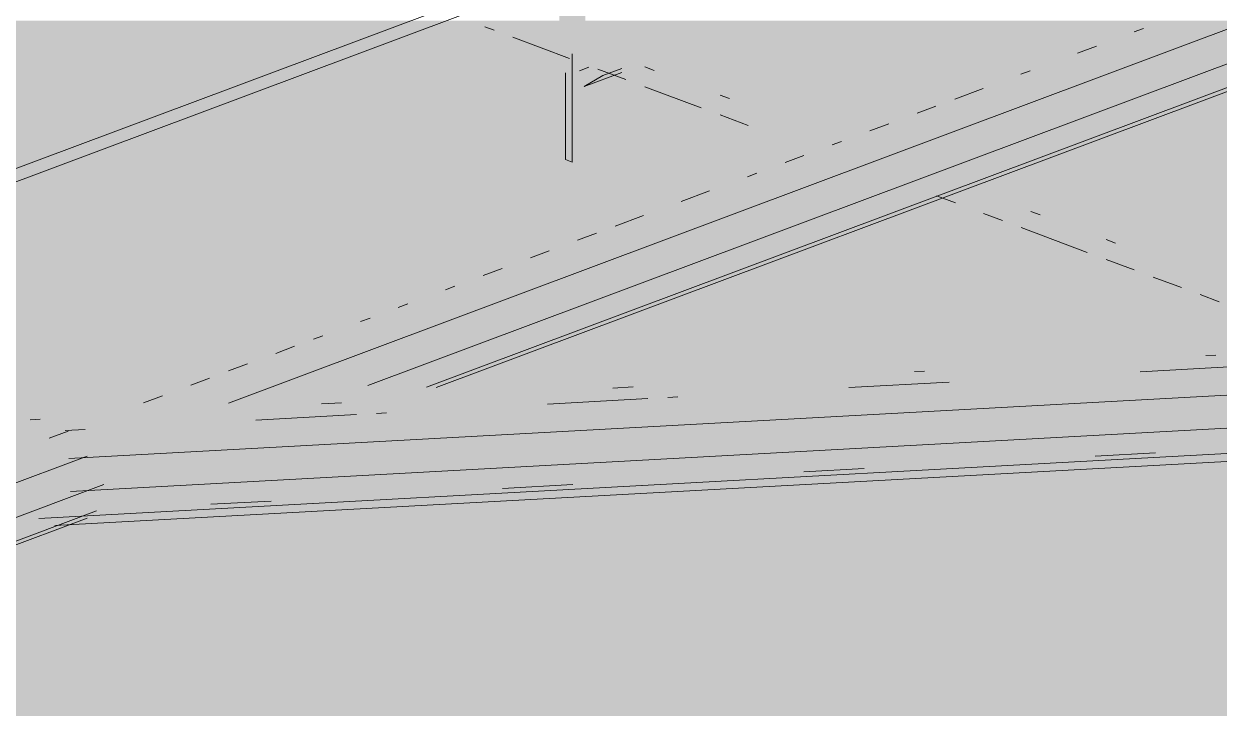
# Paper-space layout '03 3D Building and Roof' of a CAD drawing. Header units: millimetres. Extents: x 5 to 415, y 5 to 292.
# Drawn here: x 88.02 to 95.91, y 69.91 to 74.44 of the extents above; entities that cross this region are included whole.
import ezdxf

# ---------------------------------------------------------------- set-up
doc = ezdxf.new("R2010")
doc.units = ezdxf.units.MM
doc.layers.add('EXISTING', color=7, linetype='Continuous')
doc.layers.add('IMAGES', color=7, linetype='Continuous')

# ---------------------------------------------------------------- blocks, each defined once
blk = doc.blocks.new('SHEET_03')
at = {"layer": 'EXISTING', "color": 250, "lineweight": 9}
for p, q in [((89.3686, 71.9295), (101.2064, 76.364)), ((101.5034, 76.2468), (90.2886, 72.0457)), ((90.677, 72.0343), (101.5179, 76.0954)), ((90.7389, 72.0321), (101.3929, 76.0231)), ((83.0126, 71.6253), (92.11, 75.0332)), ((83.1995, 71.6079), (92.11, 74.9458)), ((91.1227, 74.3936), (91.0605, 74.4169)), ((95.3494, 74.3827), (95.4117, 74.406)), ((91.6201, 74.2073), (91.247, 74.3471)), ((94.9756, 74.2426), (95.1002, 74.2893)), ((91.639, 74.2385), (91.639, 73.5228)), ((91.6867, 74.1265), (91.7492, 74.1499)), ((91.9932, 74.0676), (91.8066, 74.1374)), ((91.8412, 74.0941), (91.9662, 74.1409)), ((92.1175, 74.1521), (92.1797, 74.1288)), ((91.5946, 73.5394), (91.5946, 74.112)), ((91.7162, 74.0218), (91.9662, 74.1155)), ((91.7162, 74.0218), (91.8412, 74.0941)), ((94.6018, 74.1026), (94.6641, 74.1259)), ((92.4906, 73.8812), (92.1175, 74.021)), ((94.1656, 73.9392), (94.3526, 74.0092)), ((92.6149, 73.9657), (92.6771, 73.9424)), ((93.9164, 73.8458), (94.041, 73.8925)), ((92.8015, 73.7648), (92.6149, 73.8346)), ((93.6049, 73.7291), (93.7295, 73.7758)), ((93.3557, 73.6358), (93.418, 73.6591)), ((91.639, 73.5228), (91.5946, 73.5394)), ((93.0442, 73.5191), (93.1688, 73.5658)), ((92.795, 73.4257), (92.8573, 73.4491)), ((92.3588, 73.2624), (92.5457, 73.3324)), ((94.1694, 73.2523), (94.045, 73.2989)), ((94.4803, 73.1359), (94.3559, 73.1824)), ((94.6668, 73.1971), (94.729, 73.1738)), ((91.9227, 73.099), (92.1096, 73.169)), ((91.6735, 73.0056), (91.7981, 73.0523)), ((95.0399, 72.9262), (94.6046, 73.0893)), ((95.1642, 73.0108), (95.2264, 72.9875)), ((91.362, 72.8889), (91.4866, 72.9356)), ((95.3508, 72.8098), (95.1642, 72.8797)), ((91.0504, 72.7722), (91.175, 72.8189)), ((88.314, 71.5645), (109.7508, 72.7363)), ((95.6616, 72.6933), (95.4751, 72.7632)), ((90.8012, 72.6789), (90.8635, 72.7022)), ((95.9104, 72.6001), (95.786, 72.6467)), ((90.4897, 72.5622), (90.552, 72.5855)), ((109.2296, 72.4896), (88.3238, 71.3468)), ((90.2405, 72.4688), (90.3028, 72.4921)), ((89.929, 72.3521), (89.9913, 72.3754)), ((88.1149, 71.1682), (108.7553, 72.2965)), ((89.6797, 72.2587), (89.8043, 72.3054)), ((95.8229, 72.2436), (95.8892, 72.2472)), ((88.2221, 71.122), (108.3979, 72.2249)), ((89.3682, 72.1421), (89.4928, 72.1887)), ((95.3898, 72.1372), (96.0535, 72.1735)), ((89.119, 72.0487), (89.2436, 72.0954)), ((93.8982, 72.1384), (93.9646, 72.142)), ((91.9072, 72.0296), (92.0399, 72.0368)), ((93.4652, 72.032), (94.1288, 72.0683)), ((88.8075, 71.932), (88.9321, 71.9787)), ((89.9825, 71.9244), (90.1152, 71.9316)), ((91.4741, 71.9232), (92.1378, 71.9595)), ((92.2705, 71.9667), (92.3369, 71.9703)), ((89.5495, 71.818), (90.2131, 71.8543)), ((90.3459, 71.8615), (90.4122, 71.8651)), ((88.0578, 71.8191), (88.1242, 71.8228)), ((88.1844, 71.6986), (88.309, 71.7453)), ((88.2885, 71.749), (88.4212, 71.7563)), ((95.0928, 71.5803), (95.491, 71.602)), ((75.8486, 66.8648), (88.434, 71.5794)), ((93.1681, 71.475), (93.5664, 71.4968)), ((88.5441, 71.3922), (75.8963, 66.6542)), ((91.1771, 71.3662), (91.6417, 71.3916)), ((75.8486, 66.4795), (88.4963, 71.2174)), ((89.2524, 71.261), (89.6507, 71.2828)), ((75.7236, 66.4072), (88.4337, 71.1685))]:
    blk.add_line(p, q, dxfattribs=at)
at = {"layer": 'IMAGES', "color": 7}
for points in [[(91.5537, 74.2857), (91.7251, 74.2857), (91.5537, 74.6286), (91.7251, 74.6286)], [(87.9551, 74.2857), (88.1265, 74.2857), (87.9551, 74.4571), (88.1265, 74.4571)], [(88.1265, 74.2857), (88.2978, 74.2857), (88.1265, 74.4571), (88.2978, 74.4571)], [(88.2978, 74.2857), (88.4692, 74.2857), (88.2978, 74.4571), (88.4692, 74.4571)], [(88.4692, 74.2857), (89.6687, 74.2857), (88.4692, 74.4571), (89.6687, 74.4571)], [(89.6687, 74.2857), (89.8401, 74.2857), (89.6687, 74.4571), (89.8401, 74.4571)], [(89.8401, 74.2857), (90.0115, 74.2857), (89.8401, 74.4571), (90.0115, 74.4571)], [(90.0115, 74.2857), (90.1828, 74.2857), (90.0115, 74.4571), (90.1828, 74.4571)], [(90.1828, 74.2857), (90.3542, 74.2857), (90.1828, 74.4571), (90.3542, 74.4571)], [(90.3542, 74.1143), (90.5255, 74.1143), (90.3542, 74.4571), (90.5255, 74.4571)], [(90.5255, 74.2857), (90.8683, 74.2857), (90.5255, 74.4571), (90.8683, 74.4571)], [(90.8683, 74.2857), (91.0396, 74.2857), (90.8683, 74.4571), (91.0396, 74.4571)], [(91.0396, 74.2857), (91.5537, 74.2857), (91.0396, 74.4571), (91.5537, 74.4571)], [(91.7251, 74.2857), (91.8964, 74.2857), (91.7251, 74.4571), (91.8964, 74.4571)], [(91.8964, 74.2857), (92.2392, 74.2857), (91.8964, 74.4571), (92.2392, 74.4571)], [(92.2392, 74.2857), (92.5819, 74.2857), (92.2392, 74.4571), (92.5819, 74.4571)], [(92.5819, 74.2857), (92.7533, 74.2857), (92.5819, 74.4571), (92.7533, 74.4571)], [(92.7533, 74.2857), (92.9246, 74.2857), (92.7533, 74.4571), (92.9246, 74.4571)], [(92.9246, 74.2857), (94.4669, 74.2857), (92.9246, 74.4571), (94.4669, 74.4571)], [(94.4669, 74.2857), (94.8096, 74.2857), (94.4669, 74.4571), (94.8096, 74.4571)], [(94.8096, 74.2857), (94.981, 74.2857), (94.8096, 74.4571), (94.981, 74.4571)], [(94.981, 74.2857), (95.1523, 74.2857), (94.981, 74.4571), (95.1523, 74.4571)], [(95.1523, 74.2857), (95.3237, 74.2857), (95.1523, 74.4571), (95.3237, 74.4571)], [(95.3237, 74.2857), (95.8378, 74.2857), (95.3237, 74.4571), (95.8378, 74.4571)], [(95.8378, 74.2857), (96.1805, 74.2857), (95.8378, 74.4571), (96.1805, 74.4571)], [(87.9551, 74.1143), (88.1265, 74.1143), (87.9551, 74.2857), (88.1265, 74.2857)], [(88.1265, 74.1143), (88.2978, 74.1143), (88.1265, 74.2857), (88.2978, 74.2857)], [(88.2978, 74.1143), (88.4692, 74.1143), (88.2978, 74.2857), (88.4692, 74.2857)], [(88.4692, 74.1143), (89.1546, 74.1143), (88.4692, 74.2857), (89.1546, 74.2857)], [(89.1546, 74.1143), (89.326, 74.1143), (89.1546, 74.2857), (89.326, 74.2857)], [(89.326, 74.1143), (89.4974, 74.1143), (89.326, 74.2857), (89.4974, 74.2857)], [(89.4974, 74.1143), (89.6687, 74.1143), (89.4974, 74.2857), (89.6687, 74.2857)], [(89.6687, 74.1143), (89.8401, 74.1143), (89.6687, 74.2857), (89.8401, 74.2857)], [(89.8401, 74.1143), (90.0115, 74.1143), (89.8401, 74.2857), (90.0115, 74.2857)], [(90.0115, 74.1143), (90.3542, 74.1143), (90.0115, 74.2857), (90.3542, 74.2857)], [(90.5255, 74.1143), (90.6969, 74.1143), (90.5255, 74.2857), (90.6969, 74.2857)], [(90.6969, 74.1143), (91.0396, 74.1143), (90.6969, 74.2857), (91.0396, 74.2857)], [(91.0396, 74.1143), (91.211, 74.1143), (91.0396, 74.2857), (91.211, 74.2857)], [(91.211, 74.1143), (91.7251, 74.1143), (91.211, 74.2857), (91.7251, 74.2857)], [(91.7251, 74.1143), (91.8964, 74.1143), (91.7251, 74.2857), (91.8964, 74.2857)], [(91.8964, 74.1143), (92.0678, 74.1143), (91.8964, 74.2857), (92.0678, 74.2857)], [(92.0678, 74.1143), (92.2392, 74.1143), (92.0678, 74.2857), (92.2392, 74.2857)], [(92.2392, 74.1143), (92.4105, 74.1143), (92.2392, 74.2857), (92.4105, 74.2857)], [(92.4105, 74.1143), (92.5819, 74.1143), (92.4105, 74.2857), (92.5819, 74.2857)], [(92.5819, 74.1143), (92.7533, 74.1143), (92.5819, 74.2857), (92.7533, 74.2857)], [(92.7533, 74.1143), (93.096, 74.1143), (92.7533, 74.2857), (93.096, 74.2857)], [(93.096, 74.1143), (93.2674, 74.1143), (93.096, 74.2857), (93.2674, 74.2857)], [(93.2674, 74.1143), (93.6101, 74.1143), (93.2674, 74.2857), (93.6101, 74.2857)], [(93.6101, 74.1143), (93.9528, 74.1143), (93.6101, 74.2857), (93.9528, 74.2857)], [(93.9528, 74.1143), (94.1242, 74.1143), (93.9528, 74.2857), (94.1242, 74.2857)], [(94.1242, 74.1143), (94.4669, 74.1143), (94.1242, 74.2857), (94.4669, 74.2857)], [(94.4669, 74.1143), (94.6383, 74.1143), (94.4669, 74.2857), (94.6383, 74.2857)], [(94.6383, 74.1143), (94.8096, 74.1143), (94.6383, 74.2857), (94.8096, 74.2857)], [(94.8096, 74.1143), (94.981, 74.1143), (94.8096, 74.2857), (94.981, 74.2857)], [(94.981, 74.1143), (95.1523, 74.1143), (94.981, 74.2857), (95.1523, 74.2857)], [(95.1523, 74.1143), (95.3237, 74.1143), (95.1523, 74.2857), (95.3237, 74.2857)], [(95.3237, 74.1143), (95.4951, 74.1143), (95.3237, 74.2857), (95.4951, 74.2857)], [(95.4951, 74.1143), (95.6664, 74.1143), (95.4951, 74.2857), (95.6664, 74.2857)], [(95.6664, 74.1143), (96.1805, 74.1143), (95.6664, 74.2857), (96.1805, 74.2857)], [(87.9551, 73.9429), (88.8119, 73.9429), (87.9551, 74.1143), (88.8119, 74.1143)], [(88.8119, 73.9429), (88.9833, 73.9429), (88.8119, 74.1143), (88.9833, 74.1143)], [(88.9833, 73.9429), (89.1546, 73.9429), (88.9833, 74.1143), (89.1546, 74.1143)], [(89.1546, 73.9429), (89.326, 73.9429), (89.1546, 74.1143), (89.326, 74.1143)], [(89.326, 73.9429), (89.4974, 73.9429), (89.326, 74.1143), (89.4974, 74.1143)], [(89.4974, 73.9429), (90.0115, 73.9429), (89.4974, 74.1143), (90.0115, 74.1143)], [(90.0115, 73.9429), (90.1828, 73.9429), (90.0115, 74.1143), (90.1828, 74.1143)], [(90.1828, 73.9429), (90.3542, 73.9429), (90.1828, 74.1143), (90.3542, 74.1143)], [(90.3542, 73.9429), (90.6969, 73.9429), (90.3542, 74.1143), (90.6969, 74.1143)], [(90.6969, 73.9429), (91.211, 73.9429), (90.6969, 74.1143), (91.211, 74.1143)], [(91.211, 73.9429), (91.5537, 73.9429), (91.211, 74.1143), (91.5537, 74.1143)], [(91.5537, 73.6), (91.7251, 73.6), (91.5537, 74.1143), (91.7251, 74.1143)], [(91.7251, 73.9429), (91.8964, 73.9429), (91.7251, 74.1143), (91.8964, 74.1143)], [(91.8964, 73.9429), (92.4105, 73.9429), (91.8964, 74.1143), (92.4105, 74.1143)], [(92.4105, 73.9429), (92.5819, 73.9429), (92.4105, 74.1143), (92.5819, 74.1143)], [(92.5819, 73.9429), (92.7533, 73.9429), (92.5819, 74.1143), (92.7533, 74.1143)], [(92.7533, 73.9429), (92.9246, 73.9429), (92.7533, 74.1143), (92.9246, 74.1143)], [(92.9246, 73.9429), (93.096, 73.9429), (92.9246, 74.1143), (93.096, 74.1143)], [(93.096, 73.9429), (93.4387, 73.9429), (93.096, 74.1143), (93.4387, 74.1143)], [(93.4387, 73.9429), (93.6101, 73.9429), (93.4387, 74.1143), (93.6101, 74.1143)], [(93.6101, 73.9429), (93.7814, 73.9429), (93.6101, 74.1143), (93.7814, 74.1143)], [(93.7814, 73.9429), (93.9528, 73.9429), (93.7814, 74.1143), (93.9528, 74.1143)], [(93.9528, 73.9429), (94.1242, 73.9429), (93.9528, 74.1143), (94.1242, 74.1143)], [(94.1242, 73.9429), (94.2955, 73.9429), (94.1242, 74.1143), (94.2955, 74.1143)], [(94.2955, 73.9429), (94.4669, 73.9429), (94.2955, 74.1143), (94.4669, 74.1143)], [(94.4669, 73.9429), (94.6383, 73.9429), (94.4669, 74.1143), (94.6383, 74.1143)], [(94.6383, 73.7714), (94.8096, 73.7714), (94.6383, 74.1143), (94.8096, 74.1143)], [(94.8096, 73.7714), (94.981, 73.7714), (94.8096, 74.1143), (94.981, 74.1143)], [(94.981, 73.9429), (95.1523, 73.9429), (94.981, 74.1143), (95.1523, 74.1143)], [(95.1523, 73.9429), (95.4951, 73.9429), (95.1523, 74.1143), (95.4951, 74.1143)], [(95.4951, 73.9429), (95.6664, 73.9429), (95.4951, 74.1143), (95.6664, 74.1143)], [(95.6664, 73.9429), (95.8378, 73.9429), (95.6664, 74.1143), (95.8378, 74.1143)], [(95.8378, 73.9429), (96.1805, 73.9429), (95.8378, 74.1143), (96.1805, 74.1143)], [(87.441, 73.7714), (88.2978, 73.7714), (87.441, 73.9429), (88.2978, 73.9429)], [(88.2978, 73.7714), (88.4692, 73.7714), (88.2978, 73.9429), (88.4692, 73.9429)], [(88.4692, 73.7714), (88.6405, 73.7714), (88.4692, 73.9429), (88.6405, 73.9429)], [(88.6405, 73.7714), (88.8119, 73.7714), (88.6405, 73.9429), (88.8119, 73.9429)], [(88.8119, 73.7714), (88.9833, 73.7714), (88.8119, 73.9429), (88.9833, 73.9429)], [(88.9833, 73.7714), (89.326, 73.7714), (88.9833, 73.9429), (89.326, 73.9429)], [(89.326, 73.7714), (89.4974, 73.7714), (89.326, 73.9429), (89.4974, 73.9429)], [(89.4974, 73.7714), (89.8401, 73.7714), (89.4974, 73.9429), (89.8401, 73.9429)], [(89.8401, 73.7714), (90.3542, 73.7714), (89.8401, 73.9429), (90.3542, 73.9429)], [(90.3542, 73.7714), (91.3824, 73.7714), (90.3542, 73.9429), (91.3824, 73.9429)], [(91.3824, 73.4286), (91.5537, 73.4286), (91.3824, 73.9429), (91.5537, 73.9429)], [(91.7251, 73.7714), (91.8964, 73.7714), (91.7251, 73.9429), (91.8964, 73.9429)], [(91.8964, 73.7714), (92.0678, 73.7714), (91.8964, 73.9429), (92.0678, 73.9429)], [(92.0678, 73.7714), (92.2392, 73.7714), (92.0678, 73.9429), (92.2392, 73.9429)], [(92.2392, 73.7714), (92.4105, 73.7714), (92.2392, 73.9429), (92.4105, 73.9429)], [(92.4105, 73.7714), (92.7533, 73.7714), (92.4105, 73.9429), (92.7533, 73.9429)], [(92.7533, 73.7714), (92.9246, 73.7714), (92.7533, 73.9429), (92.9246, 73.9429)], [(92.9246, 73.7714), (93.096, 73.7714), (92.9246, 73.9429), (93.096, 73.9429)], [(93.096, 73.7714), (93.2674, 73.7714), (93.096, 73.9429), (93.2674, 73.9429)], [(93.2674, 73.7714), (93.4387, 73.7714), (93.2674, 73.9429), (93.4387, 73.9429)], [(93.4387, 73.7714), (93.6101, 73.7714), (93.4387, 73.9429), (93.6101, 73.9429)], [(93.6101, 73.7714), (93.7814, 73.7714), (93.6101, 73.9429), (93.7814, 73.9429)], [(93.7814, 73.7714), (93.9528, 73.7714), (93.7814, 73.9429), (93.9528, 73.9429)], [(93.9528, 73.7714), (94.6383, 73.7714), (93.9528, 73.9429), (94.6383, 73.9429)], [(94.981, 73.7714), (95.4951, 73.7714), (94.981, 73.9429), (95.4951, 73.9429)], [(95.4951, 73.7714), (95.8378, 73.7714), (95.4951, 73.9429), (95.8378, 73.9429)], [(95.8378, 73.7714), (96.0092, 73.7714), (95.8378, 73.9429), (96.0092, 73.9429)], [(87.7837, 73.6), (88.1265, 73.6), (87.7837, 73.7714), (88.1265, 73.7714)], [(88.1265, 73.6), (88.2978, 73.6), (88.1265, 73.7714), (88.2978, 73.7714)], [(88.2978, 73.6), (88.4692, 73.6), (88.2978, 73.7714), (88.4692, 73.7714)], [(88.4692, 73.6), (88.6405, 73.6), (88.4692, 73.7714), (88.6405, 73.7714)], [(88.6405, 73.6), (88.8119, 73.6), (88.6405, 73.7714), (88.8119, 73.7714)], [(88.8119, 73.6), (89.1546, 73.6), (88.8119, 73.7714), (89.1546, 73.7714)], [(89.1546, 73.6), (89.326, 73.6), (89.1546, 73.7714), (89.326, 73.7714)], [(89.326, 73.6), (89.4974, 73.6), (89.326, 73.7714), (89.4974, 73.7714)], [(89.4974, 73.6), (89.8401, 73.6), (89.4974, 73.7714), (89.8401, 73.7714)], [(89.8401, 73.6), (91.3824, 73.6), (89.8401, 73.7714), (91.3824, 73.7714)], [(91.7251, 73.6), (91.8964, 73.6), (91.7251, 73.7714), (91.8964, 73.7714)], [(91.8964, 73.6), (92.0678, 73.6), (91.8964, 73.7714), (92.0678, 73.7714)], [(92.0678, 73.6), (92.2392, 73.6), (92.0678, 73.7714), (92.2392, 73.7714)], [(92.2392, 73.6), (92.4105, 73.6), (92.2392, 73.7714), (92.4105, 73.7714)], [(92.4105, 73.6), (92.5819, 73.6), (92.4105, 73.7714), (92.5819, 73.7714)], [(92.5819, 73.6), (92.7533, 73.6), (92.5819, 73.7714), (92.7533, 73.7714)], [(92.7533, 73.6), (93.096, 73.6), (92.7533, 73.7714), (93.096, 73.7714)], [(93.096, 73.6), (93.2674, 73.6), (93.096, 73.7714), (93.2674, 73.7714)], [(93.2674, 73.4286), (93.4387, 73.4286), (93.2674, 73.7714), (93.4387, 73.7714)], [(93.4387, 73.4286), (93.6101, 73.4286), (93.4387, 73.7714), (93.6101, 73.7714)], [(93.6101, 73.4286), (93.7814, 73.4286), (93.6101, 73.7714), (93.7814, 73.7714)], [(93.7814, 73.6), (93.9528, 73.6), (93.7814, 73.7714), (93.9528, 73.7714)], [(93.9528, 73.6), (94.2955, 73.6), (93.9528, 73.7714), (94.2955, 73.7714)], [(94.2955, 73.6), (94.6383, 73.6), (94.2955, 73.7714), (94.6383, 73.7714)], [(94.6383, 73.6), (94.8096, 73.6), (94.6383, 73.7714), (94.8096, 73.7714)], [(94.8096, 73.6), (94.981, 73.6), (94.8096, 73.7714), (94.981, 73.7714)], [(94.981, 73.6), (95.3237, 73.6), (94.981, 73.7714), (95.3237, 73.7714)], [(95.3237, 73.6), (95.4951, 73.6), (95.3237, 73.7714), (95.4951, 73.7714)], [(95.4951, 73.6), (95.6664, 73.6), (95.4951, 73.7714), (95.6664, 73.7714)], [(95.6664, 73.6), (95.8378, 73.6), (95.6664, 73.7714), (95.8378, 73.7714)], [(95.8378, 73.6), (96.1805, 73.6), (95.8378, 73.7714), (96.1805, 73.7714)], [(87.9551, 73.4286), (88.1265, 73.4286), (87.9551, 73.6), (88.1265, 73.6)], [(88.1265, 73.4286), (88.6405, 73.4286), (88.1265, 73.6), (88.6405, 73.6)], [(88.6405, 73.4286), (88.8119, 73.4286), (88.6405, 73.6), (88.8119, 73.6)], [(88.8119, 73.4286), (88.9833, 73.4286), (88.8119, 73.6), (88.9833, 73.6)], [(88.9833, 73.4286), (89.1546, 73.4286), (88.9833, 73.6), (89.1546, 73.6)], [(89.1546, 73.4286), (90.8683, 73.4286), (89.1546, 73.6), (90.8683, 73.6)], [(90.8683, 73.4286), (91.0396, 73.4286), (90.8683, 73.6), (91.0396, 73.6)], [(91.0396, 73.4286), (91.3824, 73.4286), (91.0396, 73.6), (91.3824, 73.6)], [(91.5537, 73.4286), (91.7251, 73.4286), (91.5537, 73.6), (91.7251, 73.6)], [(91.7251, 73.4286), (92.0678, 73.4286), (91.7251, 73.6), (92.0678, 73.6)], [(92.0678, 73.4286), (92.2392, 73.4286), (92.0678, 73.6), (92.2392, 73.6)], [(92.2392, 73.4286), (92.4105, 73.4286), (92.2392, 73.6), (92.4105, 73.6)], [(92.4105, 73.4286), (92.5819, 73.4286), (92.4105, 73.6), (92.5819, 73.6)], [(92.5819, 73.4286), (92.7533, 73.4286), (92.5819, 73.6), (92.7533, 73.6)], [(92.7533, 73.4286), (92.9246, 73.4286), (92.7533, 73.6), (92.9246, 73.6)], [(92.9246, 73.4286), (93.2674, 73.4286), (92.9246, 73.6), (93.2674, 73.6)], [(93.7814, 73.4286), (93.9528, 73.4286), (93.7814, 73.6), (93.9528, 73.6)], [(93.9528, 73.4286), (94.1242, 73.4286), (93.9528, 73.6), (94.1242, 73.6)], [(94.1242, 73.4286), (94.4669, 73.4286), (94.1242, 73.6), (94.4669, 73.6)], [(94.4669, 73.4286), (94.8096, 73.4286), (94.4669, 73.6), (94.8096, 73.6)], [(94.8096, 73.4286), (95.1523, 73.4286), (94.8096, 73.6), (95.1523, 73.6)], [(95.1523, 73.4286), (95.3237, 73.4286), (95.1523, 73.6), (95.3237, 73.6)], [(95.3237, 73.4286), (95.4951, 73.4286), (95.3237, 73.6), (95.4951, 73.6)], [(95.4951, 73.4286), (95.6664, 73.4286), (95.4951, 73.6), (95.6664, 73.6)], [(95.6664, 73.4286), (95.8378, 73.4286), (95.6664, 73.6), (95.8378, 73.6)], [(95.8378, 73.4286), (96.6946, 73.4286), (95.8378, 73.6), (96.6946, 73.6)], [(87.7837, 73.2571), (88.1265, 73.2571), (87.7837, 73.4286), (88.1265, 73.4286)], [(88.1265, 73.2571), (88.2978, 73.2571), (88.1265, 73.4286), (88.2978, 73.4286)], [(88.2978, 73.2571), (88.4692, 73.2571), (88.2978, 73.4286), (88.4692, 73.4286)], [(88.4692, 73.2571), (88.8119, 73.2571), (88.4692, 73.4286), (88.8119, 73.4286)], [(88.8119, 73.2571), (90.3542, 73.2571), (88.8119, 73.4286), (90.3542, 73.4286)], [(90.3542, 73.2571), (90.5255, 73.2571), (90.3542, 73.4286), (90.5255, 73.4286)], [(90.5255, 73.2571), (90.6969, 73.2571), (90.5255, 73.4286), (90.6969, 73.4286)], [(90.6969, 73.2571), (90.8683, 73.2571), (90.6969, 73.4286), (90.8683, 73.4286)], [(90.8683, 73.2571), (91.211, 73.2571), (90.8683, 73.4286), (91.211, 73.4286)], [(91.211, 73.2571), (91.3824, 73.2571), (91.211, 73.4286), (91.3824, 73.4286)], [(91.3824, 73.2571), (91.5537, 73.2571), (91.3824, 73.4286), (91.5537, 73.4286)], [(91.5537, 73.2571), (91.7251, 73.2571), (91.5537, 73.4286), (91.7251, 73.4286)], [(91.7251, 73.2571), (91.8964, 73.2571), (91.7251, 73.4286), (91.8964, 73.4286)], [(91.8964, 73.2571), (92.0678, 73.2571), (91.8964, 73.4286), (92.0678, 73.4286)], [(92.0678, 73.2571), (92.4105, 73.2571), (92.0678, 73.4286), (92.4105, 73.4286)], [(92.4105, 73.2571), (92.5819, 73.2571), (92.4105, 73.4286), (92.5819, 73.4286)], [(92.5819, 73.2571), (92.9246, 73.2571), (92.5819, 73.4286), (92.9246, 73.4286)], [(92.9246, 73.2571), (93.096, 73.2571), (92.9246, 73.4286), (93.096, 73.4286)], [(93.096, 73.2571), (93.2674, 73.2571), (93.096, 73.4286), (93.2674, 73.4286)], [(93.2674, 73.2571), (93.4387, 73.2571), (93.2674, 73.4286), (93.4387, 73.4286)], [(93.4387, 73.2571), (93.9528, 73.2571), (93.4387, 73.4286), (93.9528, 73.4286)], [(93.9528, 73.2571), (94.4669, 73.2571), (93.9528, 73.4286), (94.4669, 73.4286)], [(94.4669, 73.2571), (94.8096, 73.2571), (94.4669, 73.4286), (94.8096, 73.4286)], [(94.8096, 73.2571), (95.1523, 73.2571), (94.8096, 73.4286), (95.1523, 73.4286)], [(95.1523, 73.2571), (95.3237, 73.2571), (95.1523, 73.4286), (95.3237, 73.4286)], [(95.3237, 73.2571), (95.4951, 73.2571), (95.3237, 73.4286), (95.4951, 73.4286)], [(95.4951, 73.2571), (95.6664, 73.2571), (95.4951, 73.4286), (95.6664, 73.4286)], [(95.6664, 73.2571), (96.6946, 73.2571), (95.6664, 73.4286), (96.6946, 73.4286)], [(87.7837, 73.0857), (88.1265, 73.0857), (87.7837, 73.2571), (88.1265, 73.2571)], [(88.1265, 73.0857), (88.2978, 73.0857), (88.1265, 73.2571), (88.2978, 73.2571)], [(88.2978, 73.0857), (90.0115, 73.0857), (88.2978, 73.2571), (90.0115, 73.2571)], [(90.0115, 73.0857), (90.1828, 73.0857), (90.0115, 73.2571), (90.1828, 73.2571)], [(90.1828, 73.0857), (90.3542, 73.0857), (90.1828, 73.2571), (90.3542, 73.2571)], [(90.3542, 73.0857), (90.5255, 73.0857), (90.3542, 73.2571), (90.5255, 73.2571)], [(90.5255, 73.0857), (90.6969, 73.0857), (90.5255, 73.2571), (90.6969, 73.2571)], [(90.6969, 73.0857), (90.8683, 73.0857), (90.6969, 73.2571), (90.8683, 73.2571)], [(90.8683, 73.0857), (91.0396, 73.0857), (90.8683, 73.2571), (91.0396, 73.2571)], [(91.0396, 73.0857), (91.211, 73.0857), (91.0396, 73.2571), (91.211, 73.2571)], [(91.211, 73.0857), (91.3824, 73.0857), (91.211, 73.2571), (91.3824, 73.2571)], [(91.3824, 73.0857), (91.5537, 73.0857), (91.3824, 73.2571), (91.5537, 73.2571)], [(91.5537, 73.0857), (91.7251, 73.0857), (91.5537, 73.2571), (91.7251, 73.2571)], [(91.7251, 73.0857), (91.8964, 73.0857), (91.7251, 73.2571), (91.8964, 73.2571)], [(91.8964, 73.0857), (92.0678, 73.0857), (91.8964, 73.2571), (92.0678, 73.2571)], [(92.0678, 73.0857), (92.4105, 73.0857), (92.0678, 73.2571), (92.4105, 73.2571)], [(92.4105, 73.0857), (92.5819, 73.0857), (92.4105, 73.2571), (92.5819, 73.2571)], [(92.5819, 73.0857), (92.9246, 73.0857), (92.5819, 73.2571), (92.9246, 73.2571)], [(92.9246, 73.0857), (93.6101, 73.0857), (92.9246, 73.2571), (93.6101, 73.2571)], [(93.6101, 73.0857), (93.7814, 73.0857), (93.6101, 73.2571), (93.7814, 73.2571)], [(93.7814, 73.0857), (93.9528, 73.0857), (93.7814, 73.2571), (93.9528, 73.2571)], [(93.9528, 73.0857), (94.4669, 73.0857), (93.9528, 73.2571), (94.4669, 73.2571)], [(94.4669, 73.0857), (94.6383, 73.0857), (94.4669, 73.2571), (94.6383, 73.2571)], [(94.6383, 73.0857), (94.8096, 73.0857), (94.6383, 73.2571), (94.8096, 73.2571)], [(94.8096, 73.0857), (94.981, 73.0857), (94.8096, 73.2571), (94.981, 73.2571)], [(94.981, 73.0857), (95.1523, 73.0857), (94.981, 73.2571), (95.1523, 73.2571)], [(95.1523, 73.0857), (95.4951, 73.0857), (95.1523, 73.2571), (95.4951, 73.2571)], [(95.4951, 72.9143), (95.6664, 72.9143), (95.4951, 73.2571), (95.6664, 73.2571)], [(95.6664, 73.0857), (96.0092, 73.0857), (95.6664, 73.2571), (96.0092, 73.2571)], [(87.9551, 72.9143), (89.4974, 72.9143), (87.9551, 73.0857), (89.4974, 73.0857)], [(89.4974, 72.9143), (89.6687, 72.9143), (89.4974, 73.0857), (89.6687, 73.0857)], [(89.6687, 72.9143), (90.0115, 72.9143), (89.6687, 73.0857), (90.0115, 73.0857)], [(90.0115, 72.9143), (90.1828, 72.9143), (90.0115, 73.0857), (90.1828, 73.0857)], [(90.1828, 72.9143), (90.3542, 72.9143), (90.1828, 73.0857), (90.3542, 73.0857)], [(90.3542, 72.9143), (90.5255, 72.9143), (90.3542, 73.0857), (90.5255, 73.0857)], [(90.5255, 72.9143), (90.6969, 72.9143), (90.5255, 73.0857), (90.6969, 73.0857)], [(90.6969, 72.9143), (90.8683, 72.9143), (90.6969, 73.0857), (90.8683, 73.0857)], [(90.8683, 72.7429), (91.0396, 72.7429), (90.8683, 73.0857), (91.0396, 73.0857)], [(91.0396, 72.9143), (91.3824, 72.9143), (91.0396, 73.0857), (91.3824, 73.0857)], [(91.3824, 72.9143), (91.5537, 72.9143), (91.3824, 73.0857), (91.5537, 73.0857)], [(91.5537, 72.9143), (91.7251, 72.9143), (91.5537, 73.0857), (91.7251, 73.0857)], [(91.7251, 72.9143), (91.8964, 72.9143), (91.7251, 73.0857), (91.8964, 73.0857)], [(91.8964, 72.9143), (92.4105, 72.9143), (91.8964, 73.0857), (92.4105, 73.0857)], [(92.4105, 72.9143), (93.096, 72.9143), (92.4105, 73.0857), (93.096, 73.0857)], [(93.096, 72.9143), (93.6101, 72.9143), (93.096, 73.0857), (93.6101, 73.0857)], [(93.6101, 72.9143), (93.7814, 72.9143), (93.6101, 73.0857), (93.7814, 73.0857)], [(93.7814, 72.9143), (93.9528, 72.9143), (93.7814, 73.0857), (93.9528, 73.0857)], [(93.9528, 72.9143), (94.2955, 72.9143), (93.9528, 73.0857), (94.2955, 73.0857)], [(94.2955, 72.9143), (94.4669, 72.9143), (94.2955, 73.0857), (94.4669, 73.0857)], [(94.4669, 72.9143), (94.6383, 72.9143), (94.4669, 73.0857), (94.6383, 73.0857)], [(94.6383, 72.9143), (94.8096, 72.9143), (94.6383, 73.0857), (94.8096, 73.0857)], [(94.8096, 72.9143), (95.3237, 72.9143), (94.8096, 73.0857), (95.3237, 73.0857)], [(95.3237, 72.9143), (95.4951, 72.9143), (95.3237, 73.0857), (95.4951, 73.0857)], [(95.6664, 72.9143), (95.8378, 72.9143), (95.6664, 73.0857), (95.8378, 73.0857)], [(95.8378, 72.9143), (96.3519, 72.9143), (95.8378, 73.0857), (96.3519, 73.0857)], [(87.6124, 72.7429), (88.9833, 72.7429), (87.6124, 72.9143), (88.9833, 72.9143)], [(88.9833, 72.7429), (89.1546, 72.7429), (88.9833, 72.9143), (89.1546, 72.9143)], [(89.1546, 72.7429), (89.4974, 72.7429), (89.1546, 72.9143), (89.4974, 72.9143)], [(89.4974, 72.7429), (89.8401, 72.7429), (89.4974, 72.9143), (89.8401, 72.9143)], [(89.8401, 72.7429), (90.3542, 72.7429), (89.8401, 72.9143), (90.3542, 72.9143)], [(90.3542, 72.7429), (90.6969, 72.7429), (90.3542, 72.9143), (90.6969, 72.9143)], [(90.6969, 72.7429), (90.8683, 72.7429), (90.6969, 72.9143), (90.8683, 72.9143)], [(91.0396, 72.7429), (91.3824, 72.7429), (91.0396, 72.9143), (91.3824, 72.9143)], [(91.3824, 72.7429), (92.0678, 72.7429), (91.3824, 72.9143), (92.0678, 72.9143)], [(92.0678, 72.7429), (92.5819, 72.7429), (92.0678, 72.9143), (92.5819, 72.9143)], [(92.5819, 72.7429), (93.096, 72.7429), (92.5819, 72.9143), (93.096, 72.9143)], [(93.096, 72.7429), (93.2674, 72.7429), (93.096, 72.9143), (93.2674, 72.9143)], [(93.2674, 72.7429), (93.4387, 72.7429), (93.2674, 72.9143), (93.4387, 72.9143)], [(93.4387, 72.7429), (93.6101, 72.7429), (93.4387, 72.9143), (93.6101, 72.9143)], [(93.6101, 72.7429), (93.7814, 72.7429), (93.6101, 72.9143), (93.7814, 72.9143)], [(93.7814, 72.7429), (93.9528, 72.7429), (93.7814, 72.9143), (93.9528, 72.9143)], [(93.9528, 72.7429), (94.2955, 72.7429), (93.9528, 72.9143), (94.2955, 72.9143)], [(94.2955, 72.7429), (94.6383, 72.7429), (94.2955, 72.9143), (94.6383, 72.9143)], [(94.6383, 72.7429), (94.8096, 72.7429), (94.6383, 72.9143), (94.8096, 72.9143)], [(94.8096, 72.7429), (94.981, 72.7429), (94.8096, 72.9143), (94.981, 72.9143)], [(94.981, 72.7429), (95.3237, 72.7429), (94.981, 72.9143), (95.3237, 72.9143)], [(95.3237, 72.7429), (95.4951, 72.7429), (95.3237, 72.9143), (95.4951, 72.9143)], [(95.4951, 72.7429), (95.6664, 72.7429), (95.4951, 72.9143), (95.6664, 72.9143)], [(95.6664, 72.7429), (95.8378, 72.7429), (95.6664, 72.9143), (95.8378, 72.9143)], [(95.8378, 72.7429), (96.0092, 72.7429), (95.8378, 72.9143), (96.0092, 72.9143)], [(86.9269, 72.5714), (88.9833, 72.5714), (86.9269, 72.7429), (88.9833, 72.7429)], [(88.9833, 72.5714), (89.1546, 72.5714), (88.9833, 72.7429), (89.1546, 72.7429)], [(89.1546, 72.5714), (89.326, 72.5714), (89.1546, 72.7429), (89.326, 72.7429)], [(89.326, 72.5714), (89.8401, 72.5714), (89.326, 72.7429), (89.8401, 72.7429)], [(89.8401, 72.5714), (90.0115, 72.5714), (89.8401, 72.7429), (90.0115, 72.7429)], [(90.0115, 72.5714), (90.1828, 72.5714), (90.0115, 72.7429), (90.1828, 72.7429)], [(90.1828, 72.5714), (90.3542, 72.5714), (90.1828, 72.7429), (90.3542, 72.7429)], [(90.3542, 72.5714), (90.5255, 72.5714), (90.3542, 72.7429), (90.5255, 72.7429)], [(90.5255, 72.5714), (90.6969, 72.5714), (90.5255, 72.7429), (90.6969, 72.7429)], [(90.6969, 72.5714), (90.8683, 72.5714), (90.6969, 72.7429), (90.8683, 72.7429)], [(90.8683, 72.5714), (91.0396, 72.5714), (90.8683, 72.7429), (91.0396, 72.7429)], [(91.0396, 72.5714), (91.211, 72.5714), (91.0396, 72.7429), (91.211, 72.7429)], [(91.211, 72.5714), (91.5537, 72.5714), (91.211, 72.7429), (91.5537, 72.7429)], [(91.5537, 72.5714), (91.7251, 72.5714), (91.5537, 72.7429), (91.7251, 72.7429)], [(91.7251, 72.5714), (92.2392, 72.5714), (91.7251, 72.7429), (92.2392, 72.7429)], [(92.2392, 72.5714), (92.7533, 72.5714), (92.2392, 72.7429), (92.7533, 72.7429)], [(92.7533, 72.5714), (92.9246, 72.5714), (92.7533, 72.7429), (92.9246, 72.7429)], [(92.9246, 72.5714), (93.096, 72.5714), (92.9246, 72.7429), (93.096, 72.7429)], [(93.096, 72.5714), (93.2674, 72.5714), (93.096, 72.7429), (93.2674, 72.7429)], [(93.2674, 72.5714), (93.4387, 72.5714), (93.2674, 72.7429), (93.4387, 72.7429)], [(93.4387, 72.5714), (94.8096, 72.5714), (93.4387, 72.7429), (94.8096, 72.7429)], [(94.8096, 72.5714), (94.981, 72.5714), (94.8096, 72.7429), (94.981, 72.7429)], [(94.981, 72.5714), (95.1523, 72.5714), (94.981, 72.7429), (95.1523, 72.7429)], [(95.1523, 72.5714), (95.3237, 72.5714), (95.1523, 72.7429), (95.3237, 72.7429)], [(95.3237, 72.5714), (95.4951, 72.5714), (95.3237, 72.7429), (95.4951, 72.7429)], [(95.4951, 72.5714), (95.6664, 72.5714), (95.4951, 72.7429), (95.6664, 72.7429)], [(95.6664, 72.5714), (96.0092, 72.5714), (95.6664, 72.7429), (96.0092, 72.7429)], [(86.5842, 72.4), (88.2978, 72.4), (86.5842, 72.5714), (88.2978, 72.5714)], [(88.2978, 72.4), (88.4692, 72.4), (88.2978, 72.5714), (88.4692, 72.5714)], [(88.4692, 72.4), (88.6405, 72.4), (88.4692, 72.5714), (88.6405, 72.5714)], [(88.6405, 72.4), (88.8119, 72.4), (88.6405, 72.5714), (88.8119, 72.5714)], [(88.8119, 72.4), (88.9833, 72.4), (88.8119, 72.5714), (88.9833, 72.5714)], [(88.9833, 72.4), (89.1546, 72.4), (88.9833, 72.5714), (89.1546, 72.5714)], [(89.1546, 72.2286), (89.326, 72.2286), (89.1546, 72.5714), (89.326, 72.5714)], [(89.326, 72.4), (89.4974, 72.4), (89.326, 72.5714), (89.4974, 72.5714)], [(89.4974, 72.4), (89.6687, 72.4), (89.4974, 72.5714), (89.6687, 72.5714)], [(89.6687, 72.4), (89.8401, 72.4), (89.6687, 72.5714), (89.8401, 72.5714)], [(89.8401, 72.4), (90.0115, 72.4), (89.8401, 72.5714), (90.0115, 72.5714)], [(90.0115, 72.4), (90.1828, 72.4), (90.0115, 72.5714), (90.1828, 72.5714)], [(90.1828, 72.4), (90.8683, 72.4), (90.1828, 72.5714), (90.8683, 72.5714)], [(90.8683, 72.4), (91.0396, 72.4), (90.8683, 72.5714), (91.0396, 72.5714)], [(91.0396, 72.4), (91.3824, 72.4), (91.0396, 72.5714), (91.3824, 72.5714)], [(91.3824, 72.4), (91.5537, 72.4), (91.3824, 72.5714), (91.5537, 72.5714)], [(91.5537, 72.4), (92.2392, 72.4), (91.5537, 72.5714), (92.2392, 72.5714)], [(92.2392, 72.4), (92.4105, 72.4), (92.2392, 72.5714), (92.4105, 72.5714)], [(92.4105, 72.4), (92.5819, 72.4), (92.4105, 72.5714), (92.5819, 72.5714)], [(92.5819, 72.4), (92.7533, 72.4), (92.5819, 72.5714), (92.7533, 72.5714)], [(92.7533, 72.4), (92.9246, 72.4), (92.7533, 72.5714), (92.9246, 72.5714)], [(92.9246, 72.4), (93.096, 72.4), (92.9246, 72.5714), (93.096, 72.5714)], [(93.096, 72.4), (95.1523, 72.4), (93.096, 72.5714), (95.1523, 72.5714)], [(95.1523, 72.4), (95.4951, 72.4), (95.1523, 72.5714), (95.4951, 72.5714)], [(95.4951, 72.4), (95.6664, 72.4), (95.4951, 72.5714), (95.6664, 72.5714)], [(95.6664, 72.4), (95.8378, 72.4), (95.6664, 72.5714), (95.8378, 72.5714)], [(95.8378, 72.4), (96.0092, 72.4), (95.8378, 72.5714), (96.0092, 72.5714)], [(87.9551, 72.2286), (88.1265, 72.2286), (87.9551, 72.4), (88.1265, 72.4)], [(88.1265, 72.2286), (88.2978, 72.2286), (88.1265, 72.4), (88.2978, 72.4)], [(88.2978, 72.2286), (88.4692, 72.2286), (88.2978, 72.4), (88.4692, 72.4)], [(88.4692, 72.2286), (88.6405, 72.2286), (88.4692, 72.4), (88.6405, 72.4)], [(88.6405, 72.0571), (88.8119, 72.0571), (88.6405, 72.4), (88.8119, 72.4)], [(88.8119, 72.2286), (88.9833, 72.2286), (88.8119, 72.4), (88.9833, 72.4)], [(88.9833, 72.2286), (89.1546, 72.2286), (88.9833, 72.4), (89.1546, 72.4)], [(89.326, 72.2286), (89.4974, 72.2286), (89.326, 72.4), (89.4974, 72.4)], [(89.4974, 72.2286), (89.6687, 72.2286), (89.4974, 72.4), (89.6687, 72.4)], [(89.6687, 72.2286), (89.8401, 72.2286), (89.6687, 72.4), (89.8401, 72.4)], [(89.8401, 72.2286), (90.1828, 72.2286), (89.8401, 72.4), (90.1828, 72.4)], [(90.1828, 72.2286), (90.3542, 72.2286), (90.1828, 72.4), (90.3542, 72.4)], [(90.3542, 72.2286), (91.211, 72.2286), (90.3542, 72.4), (91.211, 72.4)], [(91.211, 72.2286), (91.7251, 72.2286), (91.211, 72.4), (91.7251, 72.4)], [(91.7251, 72.2286), (91.8964, 72.2286), (91.7251, 72.4), (91.8964, 72.4)], [(91.8964, 72.2286), (92.0678, 72.2286), (91.8964, 72.4), (92.0678, 72.4)], [(92.0678, 72.2286), (92.2392, 72.2286), (92.0678, 72.4), (92.2392, 72.4)], [(92.2392, 72.2286), (92.5819, 72.2286), (92.2392, 72.4), (92.5819, 72.4)], [(92.5819, 72.2286), (92.7533, 72.2286), (92.5819, 72.4), (92.7533, 72.4)], [(92.7533, 72.2286), (93.2674, 72.2286), (92.7533, 72.4), (93.2674, 72.4)], [(93.2674, 72.2286), (93.4387, 72.2286), (93.2674, 72.4), (93.4387, 72.4)], [(93.4387, 72.2286), (93.7814, 72.2286), (93.4387, 72.4), (93.7814, 72.4)], [(93.7814, 72.2286), (94.1242, 72.2286), (93.7814, 72.4), (94.1242, 72.4)], [(94.1242, 72.2286), (94.2955, 72.2286), (94.1242, 72.4), (94.2955, 72.4)], [(94.2955, 72.2286), (94.4669, 72.2286), (94.2955, 72.4), (94.4669, 72.4)], [(94.4669, 72.2286), (95.3237, 72.2286), (94.4669, 72.4), (95.3237, 72.4)], [(95.3237, 72.2286), (95.6664, 72.2286), (95.3237, 72.4), (95.6664, 72.4)], [(95.6664, 72.2286), (95.8378, 72.2286), (95.6664, 72.4), (95.8378, 72.4)], [(95.8378, 72.2286), (96.0092, 72.2286), (95.8378, 72.4), (96.0092, 72.4)], [(87.9551, 71.8857), (88.2978, 71.8857), (87.9551, 72.2286), (88.2978, 72.2286)], [(88.2978, 72.0571), (88.4692, 72.0571), (88.2978, 72.2286), (88.4692, 72.2286)], [(88.4692, 72.0571), (88.6405, 72.0571), (88.4692, 72.2286), (88.6405, 72.2286)], [(88.8119, 72.0571), (88.9833, 72.0571), (88.8119, 72.2286), (88.9833, 72.2286)], [(88.9833, 72.0571), (89.1546, 72.0571), (88.9833, 72.2286), (89.1546, 72.2286)], [(89.1546, 72.0571), (89.326, 72.0571), (89.1546, 72.2286), (89.326, 72.2286)], [(89.326, 72.0571), (89.4974, 72.0571), (89.326, 72.2286), (89.4974, 72.2286)], [(89.4974, 72.0571), (89.8401, 72.0571), (89.4974, 72.2286), (89.8401, 72.2286)], [(89.8401, 72.0571), (90.3542, 72.0571), (89.8401, 72.2286), (90.3542, 72.2286)], [(90.3542, 71.7143), (90.5255, 71.7143), (90.3542, 72.2286), (90.5255, 72.2286)], [(90.5255, 72.0571), (90.6969, 72.0571), (90.5255, 72.2286), (90.6969, 72.2286)], [(90.6969, 72.0571), (91.211, 72.0571), (90.6969, 72.2286), (91.211, 72.2286)], [(91.211, 72.0571), (91.3824, 72.0571), (91.211, 72.2286), (91.3824, 72.2286)], [(91.3824, 72.0571), (91.5537, 72.0571), (91.3824, 72.2286), (91.5537, 72.2286)], [(91.5537, 72.0571), (91.7251, 72.0571), (91.5537, 72.2286), (91.7251, 72.2286)], [(91.7251, 72.0571), (91.8964, 72.0571), (91.7251, 72.2286), (91.8964, 72.2286)], [(91.8964, 72.0571), (92.0678, 72.0571), (91.8964, 72.2286), (92.0678, 72.2286)], [(92.0678, 72.0571), (92.2392, 72.0571), (92.0678, 72.2286), (92.2392, 72.2286)], [(92.2392, 72.0571), (92.4105, 72.0571), (92.2392, 72.2286), (92.4105, 72.2286)], [(92.4105, 72.0571), (93.2674, 72.0571), (92.4105, 72.2286), (93.2674, 72.2286)], [(93.2674, 72.0571), (93.4387, 72.0571), (93.2674, 72.2286), (93.4387, 72.2286)], [(93.4387, 72.0571), (93.6101, 72.0571), (93.4387, 72.2286), (93.6101, 72.2286)], [(93.6101, 72.0571), (93.7814, 72.0571), (93.6101, 72.2286), (93.7814, 72.2286)], [(93.7814, 72.0571), (94.1242, 72.0571), (93.7814, 72.2286), (94.1242, 72.2286)], [(94.1242, 72.0571), (94.2955, 72.0571), (94.1242, 72.2286), (94.2955, 72.2286)], [(94.2955, 72.0571), (94.4669, 72.0571), (94.2955, 72.2286), (94.4669, 72.2286)], [(94.4669, 72.0571), (94.981, 72.0571), (94.4669, 72.2286), (94.981, 72.2286)], [(94.981, 72.0571), (95.1523, 72.0571), (94.981, 72.2286), (95.1523, 72.2286)], [(95.1523, 72.0571), (95.3237, 72.0571), (95.1523, 72.2286), (95.3237, 72.2286)], [(95.3237, 72.0571), (95.4951, 72.0571), (95.3237, 72.2286), (95.4951, 72.2286)], [(95.4951, 72.0571), (96.0092, 72.0571), (95.4951, 72.2286), (96.0092, 72.2286)], [(88.2978, 71.8857), (88.6405, 71.8857), (88.2978, 72.0571), (88.6405, 72.0571)], [(88.6405, 71.8857), (88.8119, 71.8857), (88.6405, 72.0571), (88.8119, 72.0571)], [(88.8119, 71.8857), (88.9833, 71.8857), (88.8119, 72.0571), (88.9833, 72.0571)], [(88.9833, 71.8857), (89.4974, 71.8857), (88.9833, 72.0571), (89.4974, 72.0571)], [(89.4974, 71.7143), (89.8401, 71.7143), (89.4974, 72.0571), (89.8401, 72.0571)], [(89.8401, 71.8857), (90.0115, 71.8857), (89.8401, 72.0571), (90.0115, 72.0571)], [(90.0115, 71.7143), (90.3542, 71.7143), (90.0115, 72.0571), (90.3542, 72.0571)], [(90.5255, 71.8857), (90.6969, 71.8857), (90.5255, 72.0571), (90.6969, 72.0571)], [(90.6969, 71.8857), (91.0396, 71.8857), (90.6969, 72.0571), (91.0396, 72.0571)], [(91.0396, 71.8857), (91.211, 71.8857), (91.0396, 72.0571), (91.211, 72.0571)], [(91.211, 71.8857), (91.3824, 71.8857), (91.211, 72.0571), (91.3824, 72.0571)], [(91.3824, 71.8857), (91.5537, 71.8857), (91.3824, 72.0571), (91.5537, 72.0571)], [(91.5537, 71.8857), (91.8964, 71.8857), (91.5537, 72.0571), (91.8964, 72.0571)], [(91.8964, 71.8857), (92.0678, 71.8857), (91.8964, 72.0571), (92.0678, 72.0571)], [(92.0678, 71.8857), (92.2392, 71.8857), (92.0678, 72.0571), (92.2392, 72.0571)], [(92.2392, 71.8857), (92.4105, 71.8857), (92.2392, 72.0571), (92.4105, 72.0571)], [(92.4105, 71.8857), (92.5819, 71.8857), (92.4105, 72.0571), (92.5819, 72.0571)], [(92.5819, 71.8857), (92.9246, 71.8857), (92.5819, 72.0571), (92.9246, 72.0571)], [(92.9246, 71.8857), (93.096, 71.8857), (92.9246, 72.0571), (93.096, 72.0571)], [(93.096, 71.8857), (93.2674, 71.8857), (93.096, 72.0571), (93.2674, 72.0571)], [(93.2674, 71.8857), (93.4387, 71.8857), (93.2674, 72.0571), (93.4387, 72.0571)], [(93.4387, 71.8857), (94.2955, 71.8857), (93.4387, 72.0571), (94.2955, 72.0571)], [(94.2955, 71.8857), (94.4669, 71.8857), (94.2955, 72.0571), (94.4669, 72.0571)], [(94.4669, 71.8857), (94.8096, 71.8857), (94.4669, 72.0571), (94.8096, 72.0571)], [(94.8096, 71.8857), (94.981, 71.8857), (94.8096, 72.0571), (94.981, 72.0571)], [(94.981, 71.8857), (100.9787, 71.8857), (94.981, 72.0571), (100.9787, 72.0571)], [(87.9551, 71.7143), (88.1265, 71.7143), (87.9551, 71.8857), (88.1265, 71.8857)], [(88.1265, 71.7143), (88.2978, 71.7143), (88.1265, 71.8857), (88.2978, 71.8857)], [(88.2978, 71.7143), (88.4692, 71.7143), (88.2978, 71.8857), (88.4692, 71.8857)], [(88.4692, 71.7143), (88.6405, 71.7143), (88.4692, 71.8857), (88.6405, 71.8857)], [(88.6405, 71.7143), (88.8119, 71.7143), (88.6405, 71.8857), (88.8119, 71.8857)], [(88.8119, 71.7143), (88.9833, 71.7143), (88.8119, 71.8857), (88.9833, 71.8857)], [(88.9833, 71.7143), (89.1546, 71.7143), (88.9833, 71.8857), (89.1546, 71.8857)], [(89.1546, 71.7143), (89.326, 71.7143), (89.1546, 71.8857), (89.326, 71.8857)], [(89.326, 71.7143), (89.4974, 71.7143), (89.326, 71.8857), (89.4974, 71.8857)], [(89.8401, 71.7143), (90.0115, 71.7143), (89.8401, 71.8857), (90.0115, 71.8857)], [(90.5255, 71.7143), (90.6969, 71.7143), (90.5255, 71.8857), (90.6969, 71.8857)], [(90.6969, 71.7143), (90.8683, 71.7143), (90.6969, 71.8857), (90.8683, 71.8857)], [(90.8683, 71.7143), (91.0396, 71.7143), (90.8683, 71.8857), (91.0396, 71.8857)], [(91.0396, 71.7143), (91.5537, 71.7143), (91.0396, 71.8857), (91.5537, 71.8857)], [(91.5537, 71.7143), (92.4105, 71.7143), (91.5537, 71.8857), (92.4105, 71.8857)], [(92.4105, 71.7143), (92.5819, 71.7143), (92.4105, 71.8857), (92.5819, 71.8857)], [(92.5819, 71.7143), (92.9246, 71.7143), (92.5819, 71.8857), (92.9246, 71.8857)], [(92.9246, 71.7143), (93.096, 71.7143), (92.9246, 71.8857), (93.096, 71.8857)], [(93.096, 71.7143), (93.2674, 71.7143), (93.096, 71.8857), (93.2674, 71.8857)], [(93.2674, 71.7143), (94.6383, 71.7143), (93.2674, 71.8857), (94.6383, 71.8857)], [(94.6383, 71.7143), (94.8096, 71.7143), (94.6383, 71.8857), (94.8096, 71.8857)], [(94.8096, 71.7143), (95.1523, 71.7143), (94.8096, 71.8857), (95.1523, 71.8857)], [(95.1523, 71.7143), (96.6946, 71.7143), (95.1523, 71.8857), (96.6946, 71.8857)], [(87.9551, 71.5429), (88.2978, 71.5429), (87.9551, 71.7143), (88.2978, 71.7143)], [(88.2978, 71.5429), (88.4692, 71.5429), (88.2978, 71.7143), (88.4692, 71.7143)], [(88.4692, 71.5429), (88.6405, 71.5429), (88.4692, 71.7143), (88.6405, 71.7143)], [(88.6405, 71.5429), (88.9833, 71.5429), (88.6405, 71.7143), (88.9833, 71.7143)], [(88.9833, 71.5429), (89.1546, 71.5429), (88.9833, 71.7143), (89.1546, 71.7143)], [(89.1546, 71.5429), (89.326, 71.5429), (89.1546, 71.7143), (89.326, 71.7143)], [(89.326, 71.5429), (90.8683, 71.5429), (89.326, 71.7143), (90.8683, 71.7143)], [(90.8683, 71.5429), (91.211, 71.5429), (90.8683, 71.7143), (91.211, 71.7143)], [(91.211, 71.5429), (92.9246, 71.5429), (91.211, 71.7143), (92.9246, 71.7143)], [(92.9246, 71.5429), (93.096, 71.5429), (92.9246, 71.7143), (93.096, 71.7143)], [(93.096, 71.5429), (94.1242, 71.5429), (93.096, 71.7143), (94.1242, 71.7143)], [(94.1242, 71.5429), (94.981, 71.5429), (94.1242, 71.7143), (94.981, 71.7143)], [(94.981, 71.5429), (96.0092, 71.5429), (94.981, 71.7143), (96.0092, 71.7143)], [(87.7837, 71.3714), (88.4692, 71.3714), (87.7837, 71.5429), (88.4692, 71.5429)], [(88.4692, 71.3714), (91.0396, 71.3714), (88.4692, 71.5429), (91.0396, 71.5429)], [(91.0396, 71.3714), (92.2392, 71.3714), (91.0396, 71.5429), (92.2392, 71.5429)], [(92.2392, 71.2), (93.096, 71.2), (92.2392, 71.5429), (93.096, 71.5429)], [(93.096, 71.3714), (94.1242, 71.3714), (93.096, 71.5429), (94.1242, 71.5429)], [(94.1242, 71.3714), (94.2955, 71.3714), (94.1242, 71.5429), (94.2955, 71.5429)], [(94.2955, 71.3714), (94.981, 71.3714), (94.2955, 71.5429), (94.981, 71.5429)], [(94.981, 71.3714), (95.1523, 71.3714), (94.981, 71.5429), (95.1523, 71.5429)], [(95.1523, 71.3714), (97.0373, 71.3714), (95.1523, 71.5429), (97.0373, 71.5429)], [(87.7837, 71.2), (88.1265, 71.2), (87.7837, 71.3714), (88.1265, 71.3714)], [(88.1265, 71.2), (88.2978, 71.2), (88.1265, 71.3714), (88.2978, 71.3714)], [(88.2978, 71.2), (89.326, 71.2), (88.2978, 71.3714), (89.326, 71.3714)], [(89.326, 71.2), (89.4974, 71.2), (89.326, 71.3714), (89.4974, 71.3714)], [(89.4974, 71.2), (89.6687, 71.2), (89.4974, 71.3714), (89.6687, 71.3714)], [(89.6687, 71.2), (90.1828, 71.2), (89.6687, 71.3714), (90.1828, 71.3714)], [(90.1828, 71.2), (90.3542, 71.2), (90.1828, 71.3714), (90.3542, 71.3714)], [(90.3542, 71.2), (91.0396, 71.2), (90.3542, 71.3714), (91.0396, 71.3714)], [(91.0396, 71.2), (91.211, 71.2), (91.0396, 71.3714), (91.211, 71.3714)], [(91.211, 71.2), (92.2392, 71.2), (91.211, 71.3714), (92.2392, 71.3714)], [(93.096, 71.2), (93.2674, 71.2), (93.096, 71.3714), (93.2674, 71.3714)], [(93.2674, 71.2), (94.2955, 71.2), (93.2674, 71.3714), (94.2955, 71.3714)], [(94.2955, 71.2), (94.8096, 71.2), (94.2955, 71.3714), (94.8096, 71.3714)], [(94.8096, 71.2), (94.981, 71.2), (94.8096, 71.3714), (94.981, 71.3714)], [(94.981, 71.2), (95.1523, 71.2), (94.981, 71.3714), (95.1523, 71.3714)], [(95.1523, 71.2), (97.2087, 71.2), (95.1523, 71.3714), (97.2087, 71.3714)], [(87.6124, 71.0286), (88.1265, 71.0286), (87.6124, 71.2), (88.1265, 71.2)], [(88.1265, 71.0286), (89.326, 71.0286), (88.1265, 71.2), (89.326, 71.2)], [(89.326, 71.0286), (89.4974, 71.0286), (89.326, 71.2), (89.4974, 71.2)], [(89.4974, 71.0286), (91.0396, 71.0286), (89.4974, 71.2), (91.0396, 71.2)], [(91.0396, 71.0286), (91.211, 71.0286), (91.0396, 71.2), (91.211, 71.2)], [(91.211, 71.0286), (91.3824, 71.0286), (91.211, 71.2), (91.3824, 71.2)], [(91.3824, 71.0286), (91.5537, 71.0286), (91.3824, 71.2), (91.5537, 71.2)], [(91.5537, 71.0286), (92.2392, 71.0286), (91.5537, 71.2), (92.2392, 71.2)], [(92.2392, 71.0286), (94.981, 71.0286), (92.2392, 71.2), (94.981, 71.2)], [(94.981, 71.0286), (95.1523, 71.0286), (94.981, 71.2), (95.1523, 71.2)], [(95.1523, 71.0286), (98.9223, 71.0286), (95.1523, 71.2), (98.9223, 71.2)], [(87.6124, 70.8571), (88.1265, 70.8571), (87.6124, 71.0286), (88.1265, 71.0286)], [(88.1265, 70.8571), (88.2978, 70.8571), (88.1265, 71.0286), (88.2978, 71.0286)], [(88.2978, 70.8571), (89.326, 70.8571), (88.2978, 71.0286), (89.326, 71.0286)], [(89.326, 70.8571), (89.4974, 70.8571), (89.326, 71.0286), (89.4974, 71.0286)], [(89.4974, 70.8571), (91.3824, 70.8571), (89.4974, 71.0286), (91.3824, 71.0286)], [(91.3824, 70.8571), (99.4364, 70.8571), (91.3824, 71.0286), (99.4364, 71.0286)], [(87.9551, 70.6857), (88.1265, 70.6857), (87.9551, 70.8571), (88.1265, 70.8571)], [(88.1265, 70.6857), (88.2978, 70.6857), (88.1265, 70.8571), (88.2978, 70.8571)], [(88.2978, 70.6857), (89.4974, 70.6857), (88.2978, 70.8571), (89.4974, 70.8571)], [(89.4974, 70.6857), (99.6078, 70.6857), (89.4974, 70.8571), (99.6078, 70.8571)], [(87.9551, 70.5143), (88.1265, 70.5143), (87.9551, 70.6857), (88.1265, 70.6857)], [(88.1265, 70.5143), (100.2932, 70.5143), (88.1265, 70.6857), (100.2932, 70.6857)], [(87.441, 70.3429), (100.8073, 70.3429), (87.441, 70.5143), (100.8073, 70.5143)], [(87.0983, 70.1714), (101.1501, 70.1714), (87.0983, 70.3429), (101.1501, 70.3429)], [(87.0983, 70), (101.4928, 70), (87.0983, 70.1714), (101.4928, 70.1714)], [(87.441, 69.8286), (102.0069, 69.8286), (87.441, 70), (102.0069, 70)]]:
    blk.add_solid(points, dxfattribs=at)

psp = doc.layouts.new('03 3D Building and Roof')

# ---------------------------------------------------------------- block references
psp.add_blockref('SHEET_03', (0, 0))

doc.saveas('drawing.dxf')
